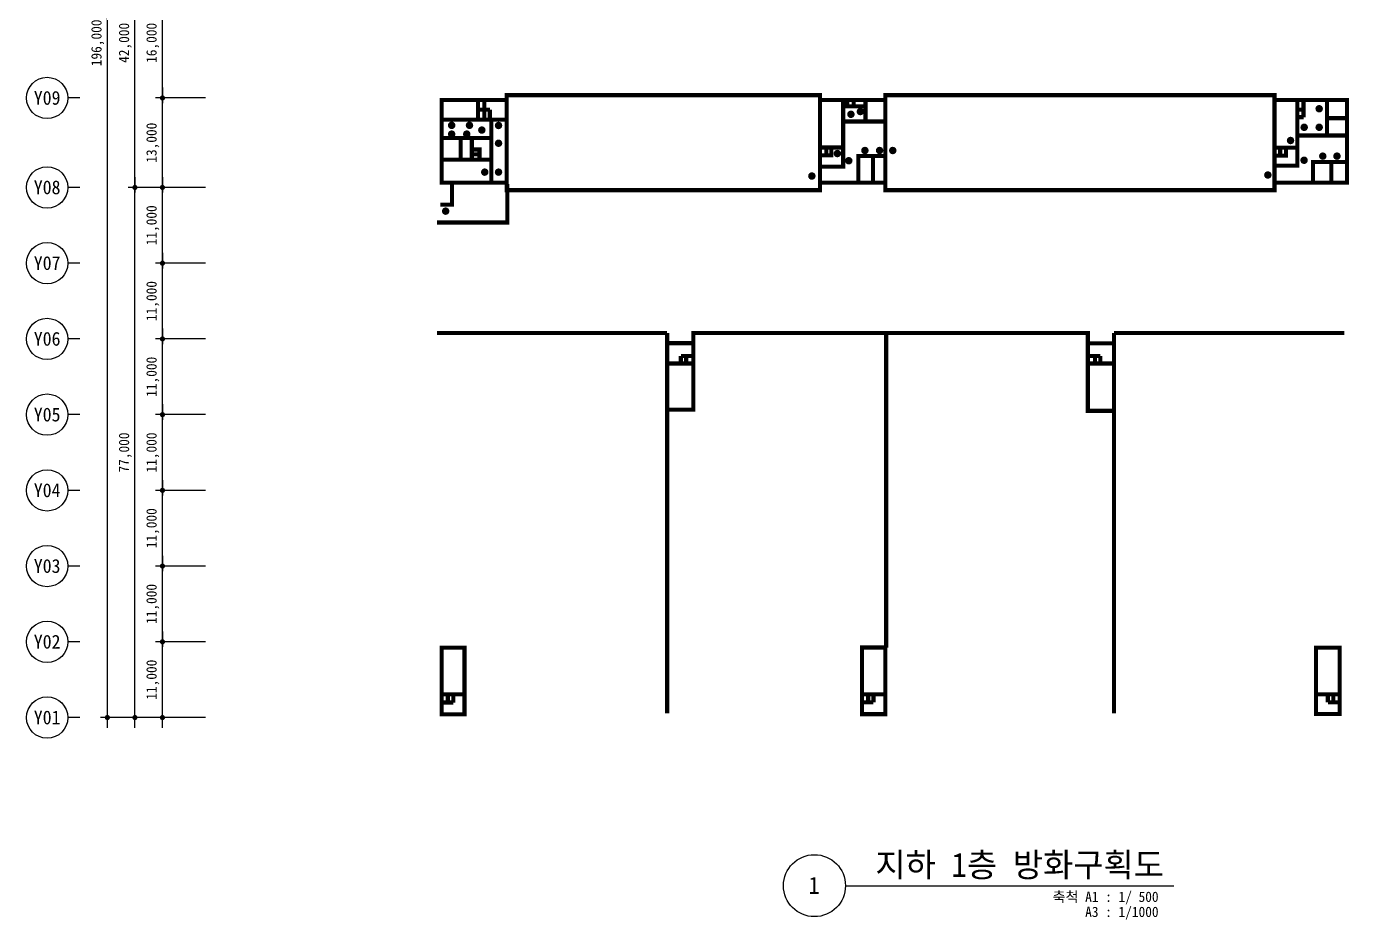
# Model space of a CAD drawing. Header units: millimetres. Extents: x 1075590 to 2680347, y 170599 to 729436.
# Drawn here: x 1495590 to 1687890, y 467599 to 597317 of the extents above; entities that cross this region are included whole.
import ezdxf
from ezdxf.enums import TextEntityAlignment as Align

# ---------------------------------------------------------------- set-up
doc = ezdxf.new("R2010")
doc.units = ezdxf.units.MM
doc.header["$LTSCALE"] = 5
doc.header["$MEASUREMENT"] = 0
doc.header["$PDSIZE"] = -10
for name, pattern in [('DASHDOTX2', [2, 1, -0.5, 0, -0.5]), ('HID', [2, 1.1, -0.9]), ('HIDDEN', [0.375, 0.25, -0.125]), ('PHANTOM2', [1.25, 0.625, -0.125, 0.125, -0.125, 0.125, -0.125])]:
    doc.linetypes.add(name, pattern=pattern)
doc.layers.get('0').update_dxf_attribs({"linetype": 'CONTINUOUS'})
doc.layers.get('Defpoints').update_dxf_attribs({"color": 153, "linetype": 'CONTINUOUS'})
for name, color, linetype, lineweight in [('A-AXIS-BUBL', 7, 'CONTINUOUS', 25), ('A-DIMS', 7, 'CONTINUOUS', 25), ('A-DWXM-SHUT', 4, 'HID', 25), ('A-MKXS-MAK2', 3, 'DASHDOTX2', 25), ('A-XXXX-FIRE', 4, 'HIDDEN', 25), ('A-XXXX-SYMB', 7, 'CONTINUOUS', 25), ('A-XXXX-TXT1', 3, 'CONTINUOUS', 25), ('A-XXXX-TXT2', 3, 'CONTINUOUS', 25)]:
    doc.layers.add(name, color=color, linetype=linetype, lineweight=lineweight)
doc.styles.add('HY울릉도L', font='')
doc.styles.add('맑은고딕', font='')
doc.styles.get('HY울릉도L').set_extended_font_data('HYwulM')
doc.styles.get('맑은고딕').set_extended_font_data('DotumChe')
doc.dimstyles.new('CDIM', dxfattribs={"dimtxt": 3, "dimasz": 1.5, "dimexe": 2, "dimexo": 1, "dimgap": 1, "dimtad": 1, "dimdec": 0, "dimrnd": 0.5, "dimzin": 0, "dimdsep": 32, "dimlunit": 6, "dimtxsty": 'HY울릉도L', "dimblk1": '_CIDOT', "dimblk2": '_CIDOT', "dimsah": 1, "dimcen": 5.5, "dimclrd": 2, "dimclre": 2, "dimclrt": 7, "dimadec": 0, "dimazin": 0, "dimtfac": 1, "dimtdec": 0, "dimtix": 1, "dimtmove": 2, "dimatfit": 1, "dimldrblk": '_CIDOT', "dimfxl": 1, "dimtolj": 1, "dimtzin": 0, "dimlwd": -1, "dimarcsym": 0})

# ---------------------------------------------------------------- blocks, each defined once
blk = doc.blocks.new('_CIDOT')
at = {"color": 0, "linetype": 'ByBlock'}
blk.add_line((2, 0), (-1, 0), dxfattribs=at)
at = {"color": 0, "linetype": 'ByBlock', "const_width": 0.5}
blk.add_lwpolyline([(-0.25, 0, 1), (0.25, 0, 1)], format="xyb", close=True, dxfattribs=at)
blk = doc.blocks.new('*D4')
at = {"layer": 'A-DIMS', "lineweight": -2, "transparency": 16777216}
for p, q in [((93193, 67121), (85943, 67121)), ((93193, 56121), (85943, 56121))]:
    blk.add_line(p, q, dxfattribs=at)
at = {"layer": 'A-DIMS', "transparency": 16777216}
blk.add_line((86943, 56871), (86943, 66371), dxfattribs=at)
at = {"layer": 'Defpoints', "color": 0, "transparency": 16777216}
for p in [(86943, 67121), (93693, 67121), (93693, 56121)]:
    blk.add_point(p, dxfattribs=at)
at = {"layer": 'A-DIMS', "transparency": 16777216, "xscale": 750, "yscale": 750, "zscale": 750}
for p, rotation in [((86943, 67121), 90), ((86943, 56121), 270)]:
    blk.add_blockref('_CIDOT', p, dxfattribs=dict(at, rotation=rotation))
at = {"layer": 'A-DIMS', "color": 3, "transparency": 16777216, "insert": (85538, 61621), "char_height": 1500, "attachment_point": 5, "rotation": 90, "style": '맑은고딕'}
blk.add_mtext('\\A1;11,000', dxfattribs=at)
blk = doc.blocks.new('*D5')
at = {"layer": 'A-DIMS', "lineweight": -2, "transparency": 16777216}
for p, q in [((93193, 78121), (85943, 78121)), ((93193, 67121), (85943, 67121))]:
    blk.add_line(p, q, dxfattribs=at)
at = {"layer": 'A-DIMS', "transparency": 16777216}
blk.add_line((86943, 67871), (86943, 77371), dxfattribs=at)
at = {"layer": 'Defpoints', "color": 0, "transparency": 16777216}
for p in [(86943, 78121), (93693, 78121), (93693, 67121)]:
    blk.add_point(p, dxfattribs=at)
at = {"layer": 'A-DIMS', "transparency": 16777216, "xscale": 750, "yscale": 750, "zscale": 750}
for p, rotation in [((86943, 78121), 90), ((86943, 67121), 270)]:
    blk.add_blockref('_CIDOT', p, dxfattribs=dict(at, rotation=rotation))
at = {"layer": 'A-DIMS', "color": 3, "transparency": 16777216, "insert": (85538, 72621), "char_height": 1500, "attachment_point": 5, "rotation": 90, "style": '맑은고딕'}
blk.add_mtext('\\A1;11,000', dxfattribs=at)
blk = doc.blocks.new('*D6')
at = {"layer": 'A-DIMS', "lineweight": -2, "transparency": 16777216}
for p, q in [((93193, 89121), (85943, 89121)), ((93193, 78121), (85943, 78121))]:
    blk.add_line(p, q, dxfattribs=at)
at = {"layer": 'A-DIMS', "transparency": 16777216}
blk.add_line((86943, 78871), (86943, 88371), dxfattribs=at)
at = {"layer": 'Defpoints', "color": 0, "transparency": 16777216}
for p in [(86943, 89121), (93693, 89121), (93693, 78121)]:
    blk.add_point(p, dxfattribs=at)
at = {"layer": 'A-DIMS', "transparency": 16777216, "xscale": 750, "yscale": 750, "zscale": 750}
for p, rotation in [((86943, 89121), 90), ((86943, 78121), 270)]:
    blk.add_blockref('_CIDOT', p, dxfattribs=dict(at, rotation=rotation))
at = {"layer": 'A-DIMS', "color": 3, "transparency": 16777216, "insert": (85538, 83621), "char_height": 1500, "attachment_point": 5, "rotation": 90, "style": '맑은고딕'}
blk.add_mtext('\\A1;11,000', dxfattribs=at)
blk = doc.blocks.new('*D7')
at = {"layer": 'A-DIMS', "lineweight": -2, "transparency": 16777216}
for p, q in [((93193, 100121), (85943, 100121)), ((93193, 89121), (85943, 89121))]:
    blk.add_line(p, q, dxfattribs=at)
at = {"layer": 'A-DIMS', "transparency": 16777216}
blk.add_line((86943, 89871), (86943, 99371), dxfattribs=at)
at = {"layer": 'Defpoints', "color": 0, "transparency": 16777216}
for p in [(86943, 100121), (93693, 100121), (93693, 89121)]:
    blk.add_point(p, dxfattribs=at)
at = {"layer": 'A-DIMS', "transparency": 16777216, "xscale": 750, "yscale": 750, "zscale": 750}
for p, rotation in [((86943, 100121), 90), ((86943, 89121), 270)]:
    blk.add_blockref('_CIDOT', p, dxfattribs=dict(at, rotation=rotation))
at = {"layer": 'A-DIMS', "color": 3, "transparency": 16777216, "insert": (85538, 94621), "char_height": 1500, "attachment_point": 5, "rotation": 90, "style": '맑은고딕'}
blk.add_mtext('\\A1;11,000', dxfattribs=at)
blk = doc.blocks.new('*D8')
at = {"layer": 'A-DIMS', "lineweight": -2, "transparency": 16777216}
for p, q in [((93193, 111121), (85943, 111121)), ((93193, 100121), (85943, 100121))]:
    blk.add_line(p, q, dxfattribs=at)
at = {"layer": 'A-DIMS', "transparency": 16777216}
blk.add_line((86943, 100871), (86943, 110371), dxfattribs=at)
at = {"layer": 'Defpoints', "color": 0, "transparency": 16777216}
for p in [(86943, 111121), (93693, 111121), (93693, 100121)]:
    blk.add_point(p, dxfattribs=at)
at = {"layer": 'A-DIMS', "transparency": 16777216, "xscale": 750, "yscale": 750, "zscale": 750}
for p, rotation in [((86943, 111121), 90), ((86943, 100121), 270)]:
    blk.add_blockref('_CIDOT', p, dxfattribs=dict(at, rotation=rotation))
at = {"layer": 'A-DIMS', "color": 3, "transparency": 16777216, "insert": (85538, 105621), "char_height": 1500, "attachment_point": 5, "rotation": 90, "style": '맑은고딕'}
blk.add_mtext('\\A1;11,000', dxfattribs=at)
blk = doc.blocks.new('*D9')
at = {"layer": 'A-DIMS', "lineweight": -2, "transparency": 16777216}
for p, q in [((93193, 122121), (85943, 122121)), ((93193, 111121), (85943, 111121))]:
    blk.add_line(p, q, dxfattribs=at)
at = {"layer": 'A-DIMS', "transparency": 16777216}
blk.add_line((86943, 111871), (86943, 121371), dxfattribs=at)
at = {"layer": 'Defpoints', "color": 0, "transparency": 16777216}
for p in [(86943, 122121), (93693, 122121), (93693, 111121)]:
    blk.add_point(p, dxfattribs=at)
at = {"layer": 'A-DIMS', "transparency": 16777216, "xscale": 750, "yscale": 750, "zscale": 750}
for p, rotation in [((86943, 122121), 90), ((86943, 111121), 270)]:
    blk.add_blockref('_CIDOT', p, dxfattribs=dict(at, rotation=rotation))
at = {"layer": 'A-DIMS', "color": 3, "transparency": 16777216, "insert": (85538, 116621), "char_height": 1500, "attachment_point": 5, "rotation": 90, "style": '맑은고딕'}
blk.add_mtext('\\A1;11,000', dxfattribs=at)
blk = doc.blocks.new('*D10')
at = {"layer": 'A-DIMS', "lineweight": -2, "transparency": 16777216}
for p, q in [((93193, 135121), (85943, 135121)), ((93193, 122121), (85943, 122121))]:
    blk.add_line(p, q, dxfattribs=at)
at = {"layer": 'A-DIMS', "transparency": 16777216}
blk.add_line((86943, 122871), (86943, 134371), dxfattribs=at)
at = {"layer": 'Defpoints', "color": 0, "transparency": 16777216}
for p in [(86943, 135121), (93693, 135121), (93693, 122121)]:
    blk.add_point(p, dxfattribs=at)
at = {"layer": 'A-DIMS', "transparency": 16777216, "xscale": 750, "yscale": 750, "zscale": 750}
for p, rotation in [((86943, 135121), 90), ((86943, 122121), 270)]:
    blk.add_blockref('_CIDOT', p, dxfattribs=dict(at, rotation=rotation))
at = {"layer": 'A-DIMS', "color": 3, "transparency": 16777216, "insert": (85538, 128621), "char_height": 1500, "attachment_point": 5, "rotation": 90, "style": '맑은고딕'}
blk.add_mtext('\\A1;13,000', dxfattribs=at)
blk = doc.blocks.new('*D11')
at = {"layer": 'A-DIMS', "lineweight": -2, "transparency": 16777216}
for p, q in [((93193, 151121), (85943, 151121)), ((93193, 135121), (85943, 135121))]:
    blk.add_line(p, q, dxfattribs=at)
at = {"layer": 'A-DIMS', "transparency": 16777216}
blk.add_line((86943, 135871), (86943, 150371), dxfattribs=at)
at = {"layer": 'Defpoints', "color": 0, "transparency": 16777216}
for p in [(86943, 151121), (93693, 151121), (93693, 135121)]:
    blk.add_point(p, dxfattribs=at)
at = {"layer": 'A-DIMS', "transparency": 16777216, "xscale": 750, "yscale": 750, "zscale": 750}
for p, rotation in [((86943, 151121), 90), ((86943, 135121), 270)]:
    blk.add_blockref('_CIDOT', p, dxfattribs=dict(at, rotation=rotation))
at = {"layer": 'A-DIMS', "color": 3, "transparency": 16777216, "insert": (85538, 143121), "char_height": 1500, "attachment_point": 5, "rotation": 90, "style": '맑은고딕'}
blk.add_mtext('\\A1;16,000', dxfattribs=at)
blk = doc.blocks.new('*D20')
at = {"layer": 'A-DIMS', "lineweight": -2, "transparency": 16777216}
for p, q in [((93193, 122121), (81943, 122121)), ((93193, 45121), (81943, 45121))]:
    blk.add_line(p, q, dxfattribs=at)
at = {"layer": 'A-DIMS', "transparency": 16777216}
blk.add_line((82943, 45871), (82943, 121371), dxfattribs=at)
at = {"layer": 'Defpoints', "color": 0, "transparency": 16777216}
for p in [(82943, 122121), (93693, 122121), (93693, 45121)]:
    blk.add_point(p, dxfattribs=at)
at = {"layer": 'A-DIMS', "transparency": 16777216, "xscale": 750, "yscale": 750, "zscale": 750}
for p, rotation in [((82943, 122121), 90), ((82943, 45121), 270)]:
    blk.add_blockref('_CIDOT', p, dxfattribs=dict(at, rotation=rotation))
at = {"layer": 'A-DIMS', "color": 3, "transparency": 16777216, "insert": (81542, 83621), "char_height": 1500, "attachment_point": 5, "rotation": 90, "style": '맑은고딕'}
blk.add_mtext('\\A1;77,000', dxfattribs=at)
blk = doc.blocks.new('*D21')
at = {"layer": 'A-DIMS', "lineweight": -2, "transparency": 16777216}
for p, q in [((93193, 241121), (77943, 241121)), ((93193, 45121), (77943, 45121))]:
    blk.add_line(p, q, dxfattribs=at)
at = {"layer": 'A-DIMS', "transparency": 16777216}
blk.add_line((78943, 45871), (78943, 240371), dxfattribs=at)
at = {"layer": 'Defpoints', "color": 0, "transparency": 16777216}
for p in [(78943, 241121), (93693, 241121), (93693, 45121)]:
    blk.add_point(p, dxfattribs=at)
at = {"layer": 'A-DIMS', "transparency": 16777216, "xscale": 750, "yscale": 750, "zscale": 750}
for p, rotation in [((78943, 241121), 90), ((78943, 45121), 270)]:
    blk.add_blockref('_CIDOT', p, dxfattribs=dict(at, rotation=rotation))
at = {"layer": 'A-DIMS', "color": 3, "transparency": 16777216, "insert": (77538, 143121), "char_height": 1500, "attachment_point": 5, "rotation": 90, "style": '맑은고딕'}
blk.add_mtext('\\A1;196,000', dxfattribs=at)
blk = doc.blocks.new('*D22')
at = {"layer": 'A-DIMS', "lineweight": -2, "transparency": 16777216}
for p, q in [((93193, 56121), (85943, 56121)), ((93193, 45121), (85943, 45121))]:
    blk.add_line(p, q, dxfattribs=at)
at = {"layer": 'A-DIMS', "transparency": 16777216}
blk.add_line((86943, 45871), (86943, 55371), dxfattribs=at)
at = {"layer": 'Defpoints', "color": 0, "transparency": 16777216}
for p in [(86943, 56121), (93693, 56121), (93693, 45121)]:
    blk.add_point(p, dxfattribs=at)
at = {"layer": 'A-DIMS', "transparency": 16777216, "xscale": 750, "yscale": 750, "zscale": 750}
for p, rotation in [((86943, 56121), 90), ((86943, 45121), 270)]:
    blk.add_blockref('_CIDOT', p, dxfattribs=dict(at, rotation=rotation))
at = {"layer": 'A-DIMS', "color": 3, "transparency": 16777216, "insert": (85538, 50621), "char_height": 1500, "attachment_point": 5, "rotation": 90, "style": '맑은고딕'}
blk.add_mtext('\\A1;11,000', dxfattribs=at)
blk = doc.blocks.new('*D23')
at = {"layer": 'A-DIMS', "lineweight": -2, "transparency": 16777216}
for p, q in [((93193, 164121), (81943, 164121)), ((93193, 122121), (81943, 122121))]:
    blk.add_line(p, q, dxfattribs=at)
at = {"layer": 'A-DIMS', "transparency": 16777216}
blk.add_line((82943, 122871), (82943, 163371), dxfattribs=at)
at = {"layer": 'Defpoints', "color": 0, "transparency": 16777216}
for p in [(82943, 164121), (93693, 164121), (93693, 122121)]:
    blk.add_point(p, dxfattribs=at)
at = {"layer": 'A-DIMS', "transparency": 16777216, "xscale": 750, "yscale": 750, "zscale": 750}
for p, rotation in [((82943, 164121), 90), ((82943, 122121), 270)]:
    blk.add_blockref('_CIDOT', p, dxfattribs=dict(at, rotation=rotation))
at = {"layer": 'A-DIMS', "color": 3, "transparency": 16777216, "insert": (81542, 143121), "char_height": 1500, "attachment_point": 5, "rotation": 90, "style": '맑은고딕'}
blk.add_mtext('\\A1;42,000', dxfattribs=at)
blk = doc.blocks.new('DIM(210222)')
for p, q in [((74943, 135120.6), (73193, 135120.6)), ((74943, 122120.6), (73193, 122120.6)), ((74943, 111120.6), (73193, 111120.6)), ((74943, 100120.6), (73193, 100120.6)), ((74943, 89120.6), (73193, 89120.6)), ((74943, 78120.6), (73193, 78120.6)), ((74943, 67120.6), (73193, 67120.6)), ((74943, 56120.6), (73193, 56120.6)), ((74943, 45120.6), (73193, 45120.6))]:
    blk.add_line(p, q)
at = {"layer": 'A-AXIS-BUBL', "ltscale": 0.2}
for centre in [(70193, 135120.6), (70193, 122120.6), (70193, 111120.6), (70193, 100120.6), (70193, 89120.6), (70193, 78120.6), (70193, 67120.6), (70193, 56120.6), (70193, 45120.6)]:
    blk.add_circle(centre, 3000, dxfattribs=at)
at = {"layer": 'A-XXXX-TXT2', "ltscale": 0.2, "style": '맑은고딕'}
for s, p in [('Y09', (70193, 135120.6)), ('Y08', (70193, 122120.6)), ('Y07', (70193, 111120.6)), ('Y06', (70193, 100120.6)), ('Y05', (70193, 89120.6)), ('Y04', (70193, 78120.6)), ('Y03', (70193, 67120.6)), ('Y02', (70193, 56120.6)), ('Y01', (70193, 45120.6))]:
    blk.add_text(s, height=2000, dxfattribs=at).set_placement(p, align=Align.MIDDLE)
at = {"layer": 'A-DIMS'}
for p1, p2, distance, picture, middle in [((93693, 45120.6), (93693, 241120.6), 14750, '*D21', (77538.1, 143120.6)), ((93693, 122120.6), (93693, 164120.6), 10750, '*D23', (81542.2, 143120.6)), ((93693, 135120.6), (93693, 151120.6), 6750, '*D11', (85538.1, 143120.6)), ((93693, 122120.6), (93693, 135120.6), 6750, '*D10', (85538.1, 128620.6)), ((93693, 45120.6), (93693, 122120.6), 10750, '*D20', (81542.2, 83620.6)), ((93693, 111120.6), (93693, 122120.6), 6750, '*D9', (85538.1, 116620.6)), ((93693, 100120.6), (93693, 111120.6), 6750, '*D8', (85538.1, 105620.6)), ((93693, 89120.6), (93693, 100120.6), 6750, '*D7', (85538.1, 94620.6)), ((93693, 78120.6), (93693, 89120.6), 6750, '*D6', (85538.1, 83620.6)), ((93693, 67120.6), (93693, 78120.6), 6750, '*D5', (85538.1, 72620.6)), ((93693, 56120.6), (93693, 67120.6), 6750, '*D4', (85538.1, 61620.6)), ((93693, 45120.6), (93693, 56120.6), 6750, '*D22', (85538.1, 50620.6))]:
    dim = blk.add_aligned_dim(p1=p1, p2=p2, distance=distance, dimstyle='CDIM', override={"dimscale": 500, "dimtxsty": '맑은고딕', "dimclrd": 256, "dimclre": 256, "dimclrt": 3}, dxfattribs=at)
    dim.commit()
    dim.dimension.update_dxf_attribs({"geometry": picture, "text_midpoint": middle})

msp = doc.modelspace()

# ---------------------------------------------------------------- hatches: boundary and pattern name
at = {"layer": 'A-MKXS-MAK2'}
for points in [[(1614785, 584559, -1), (1615875, 584559, -1)], [(1616159, 584958, -1), (1617249, 584958, -1)], [(1682795, 585367, 1), (1683885, 585367, 1)], [(1557887, 582960, -1), (1556797, 582960, -1)], [(1559386, 582960, 1), (1560477, 582960, 1)], [(1561178, 582272, -1), (1562268, 582272, -1)], [(1563605, 582936, -1), (1564695, 582936, -1)], [(1680615, 582671, 1), (1681706, 582671, 1)], [(1682795, 582671, 1), (1683885, 582671, 1)], [(1557887, 581686, 1), (1556797, 581686, 1)], [(1558988, 581686, -1), (1560078, 581686, -1)], [(1563605, 580355, -1), (1564695, 580355, -1)], [(1678635, 580755, -1), (1679725, 580755, -1)], [(1612816, 578859, -1), (1613907, 578859, -1)], [(1616818, 579302, -1), (1617908, 579302, -1)], [(1618952, 579302, -1), (1620042, 579302, -1)], [(1620861, 579302, -1), (1621951, 579302, -1)], [(1683317, 578485, -1), (1684407, 578485, -1)], [(1685378, 578485, -1), (1686469, 578485, -1)], [(1614473, 577818, -1), (1615563, 577818, -1)], [(1680599, 577886, -1), (1681689, 577886, -1)], [(1561600, 576160, -1), (1562690, 576160, -1)], [(1563605, 576160, -1), (1564695, 576160, -1)], [(1609115, 575593, -1), (1610205, 575593, -1)], [(1675343, 575744, -1), (1676433, 575744, -1)], [(1555925, 570494, -1), (1557015, 570494, -1)]]:
    msp.add_hatch(color=240, dxfattribs=at).paths.add_polyline_path(points)

# ---------------------------------------------------------------- linework, layer by layer
at = {"layer": 'A-DWXM-SHUT', "color": 6, "linetype": 'HID', "ltscale": 400, "const_width": 600}
for points in [[(1566640, 587336), (1609540, 587336)], [(1624830, 587336), (1628830, 587336)]]:
    msp.add_lwpolyline(points, dxfattribs=at)
at = {"layer": 'A-XXXX-FIRE', "color": 5, "linetype": 'PHANTOM2', "ltscale": 600, "const_width": 600}
for points in [[(1555890, 574636), (1565340, 574636), (1565340, 586636), (1555890, 586636)], [(1610840, 574636), (1620340, 574636), (1620340, 586636), (1610840, 586636)], [(1687390, 574636), (1676840, 574636), (1676840, 586636), (1687390, 586636)], [(1555904, 507083), (1559214, 507083), (1559214, 497414), (1555904, 497414)], [(1616940, 507106), (1620340, 507106), (1620340, 497436), (1616940, 497436)], [(1682872, 507083), (1686310, 507083), (1686310, 497458), (1682872, 497458)]]:
    msp.add_lwpolyline(points, close=True, dxfattribs=at)
for points in [[(1561154, 586636), (1561154, 583810)], [(1562090, 583785), (1562090, 586636)], [(1565340, 586636), (1565340, 587336), (1566640, 587336)], [(1610840, 586636), (1610840, 587336), (1609540, 587336)], [(1610840, 576961), (1614200, 576961), (1614200, 586636)], [(1614793, 585724), (1614793, 586636)], [(1615715, 585724), (1615715, 586636)], [(1617451, 583636), (1617451, 586636)], [(1620340, 586636), (1620340, 587336), (1624830, 587336)], [(1628830, 587336), (1676840, 587336), (1676840, 586636)], [(1676840, 577086), (1680165, 577086), (1680165, 586636)], [(1681065, 584142), (1681065, 586636)], [(1684465, 586636), (1684465, 581478)], [(1562890, 585236), (1561154, 585236)], [(1562890, 583610), (1562890, 585236)], [(1614290, 585724), (1617451, 585724)], [(1680165, 585229), (1681065, 585229)], [(1563115, 574636), (1563115, 583785), (1555890, 583785)], [(1563115, 583785), (1565340, 583785)], [(1614290, 583511), (1620340, 583511)], [(1680165, 584142), (1681065, 584142)], [(1687390, 584006), (1684465, 584006)], [(1563115, 581108), (1555890, 581108)], [(1558644, 578036), (1558644, 581108)], [(1560280, 578036), (1560280, 581108)], [(1687390, 581478), (1680165, 581478)], [(1561391, 578036), (1561391, 579450), (1560280, 579450)], [(1560280, 578741), (1561391, 578741)], [(1610840, 579740), (1614200, 579740)], [(1610840, 578594), (1612473, 578594), (1612473, 579597)], [(1611760, 578594), (1611760, 579597)], [(1676840, 578548), (1678528, 578548), (1678528, 579707)], [(1676840, 579707), (1680165, 579707)], [(1677681, 578548), (1677681, 579707)], [(1555890, 577961), (1563115, 577961)], [(1616415, 574636), (1616415, 578496), (1620340, 578496)], [(1618539, 578496), (1618539, 574636)], [(1687590, 577641), (1682431, 577641), (1682431, 574636)], [(1685093, 574636), (1685093, 577641)], [(1555190, 568836), (1565440, 568836), (1565440, 574436)], [(1557390, 574636), (1557390, 571436), (1555690, 571436)], [(1610840, 574636), (1610840, 573536), (1565340, 573536), (1565340, 574636)], [(1620340, 574636), (1620340, 573536), (1676840, 573536), (1676840, 574636)], [(1555190, 552786), (1588640, 552786)], [(1588640, 552786), (1588640, 497536)], [(1588840, 551310), (1592440, 551310), (1592440, 552786), (1613875, 552786)], [(1613875, 552786), (1649740, 552786), (1649740, 551306), (1653540, 551306)], [(1620440, 552786), (1620440, 507106)], [(1653540, 552786), (1686990, 552786)], [(1653540, 552786), (1653540, 497536)], [(1592440, 551486), (1592440, 541666), (1588640, 541666)], [(1649740, 551306), (1649740, 541486), (1653540, 541486)], [(1592440, 548361), (1588640, 548361)], [(1592440, 549447), (1590629, 549447)], [(1590629, 548361), (1590629, 549447)], [(1591407, 548361), (1591407, 549447)], [(1649740, 549447), (1651551, 549447)], [(1649740, 548361), (1653540, 548361)], [(1650774, 548361), (1650774, 549447)], [(1651551, 548361), (1651551, 549447)], [(1555865, 500301), (1559304, 500301)], [(1556794, 500201), (1556794, 499114)], [(1557572, 500201), (1557572, 499114)], [(1616901, 500322), (1620340, 500322)], [(1617830, 500222), (1617830, 499136)], [(1618608, 500222), (1618608, 499136)], [(1686310, 500322), (1682872, 500322)], [(1684604, 500222), (1684604, 499136)], [(1685382, 500222), (1685382, 499136)], [(1555865, 499114), (1557572, 499114)], [(1616901, 499136), (1618608, 499136)], [(1686310, 499136), (1684604, 499136)]]:
    msp.add_lwpolyline(points, dxfattribs=at)
at = {"layer": 'A-XXXX-SYMB'}
msp.add_line((1614533, 472515), (1662222, 472515), dxfattribs=at)
msp.add_circle((1610033, 472515), 4500, dxfattribs=at)

# ---------------------------------------------------------------- block references
msp.add_blockref('DIM(210222)', (1428397, 451815))

# ---------------------------------------------------------------- texts
at = {"layer": 'A-XXXX-TXT1', "style": '맑은고딕'}
msp.add_text('지하 1층 방화구획도', height=3500, dxfattribs=at).set_placement((1660793, 472741), align=Align.BOTTOM_RIGHT)
msp.add_text('1', height=2500, dxfattribs=at).set_placement((1609975, 472568), align=Align.MIDDLE)
for s, p in [('축척 A1 : 1/ 500', (1660014, 471654)), ('A3 : 1/1000', (1660014, 469465))]:
    msp.add_text(s, height=1500, dxfattribs=at).set_placement(p, align=Align.TOP_RIGHT)

doc.saveas('drawing.dxf')
